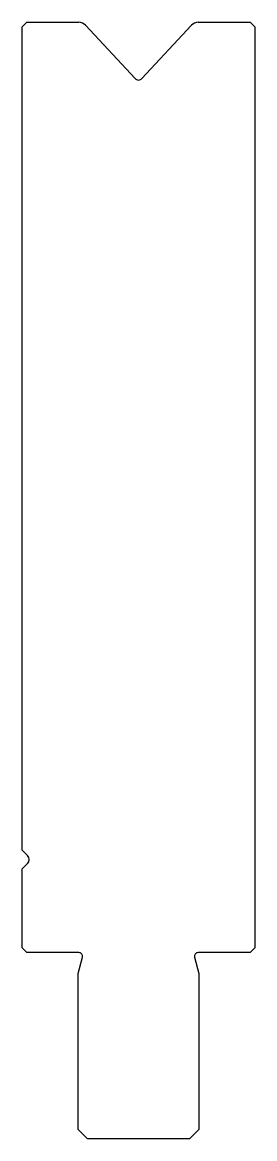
# Model space of a CAD drawing. Header units: metres. Extents: x -15 to 10, y -69 to 51.
import ezdxf

# ---------------------------------------------------------------- set-up
doc = ezdxf.new("R2010")
doc.units = ezdxf.units.M

msp = doc.modelspace()

# ---------------------------------------------------------------- linework, layer by layer
for p, q in [((-14.044946, 51.008492), (-14.544946, 50.508492)), ((-14.544946, -37.991508), (-14.544946, 50.508492)), ((-14.044946, 51.008492), (-8.479758, 51.008492)), ((-7.748405, 50.690491), (-2.410623, 44.96642)), ((-1.679269, 44.96642), (3.658513, 50.690491)), ((4.389867, 51.008492), (9.955054, 51.008492)), ((10.455054, 50.508492), (9.955054, 51.008492)), ((10.455054, 50.508492), (10.455054, -48.491508)), ((-13.96921, -38.567244), (-14.544946, -37.991508)), ((-14.544946, -39.991508), (-13.96921, -39.415772)), ((-14.544946, -48.491508), (-14.544946, -39.991508)), ((-14.544946, -48.491508), (-14.044946, -48.991508)), ((-8.464946, -48.991508), (-14.044946, -48.991508)), ((9.955054, -48.991508), (4.375054, -48.991508)), ((9.955054, -48.991508), (10.455054, -48.491508)), ((-8.544946, -51.235553), (-8.078576, -49.495035)), ((3.988684, -49.495035), (4.455054, -51.235553)), ((-8.544946, -67.991508), (-8.544946, -51.235553)), ((4.455054, -51.235553), (4.455054, -67.991508)), ((-8.544946, -67.991508), (-7.544946, -68.991508)), ((3.455054, -68.991508), (4.455054, -67.991508)), ((3.455054, -68.991508), (-7.544946, -68.991508))]:
    msp.add_line(p, q)
for centre, radius, start, end in [((-8.479758, 50.008492), 1, 43, 90), ((4.389867, 50.008492), 1, 90, 137), ((-2.044946, 45.30742), 0.5, 223, 317), ((-14.393474, -38.991508), 0.6, 315, 45), ((-8.464946, -49.391508), 0.4, 345, 90), ((4.375054, -49.391508), 0.4, 90, 195)]:
    msp.add_arc(centre, radius, start, end)

doc.saveas('drawing.dxf')
